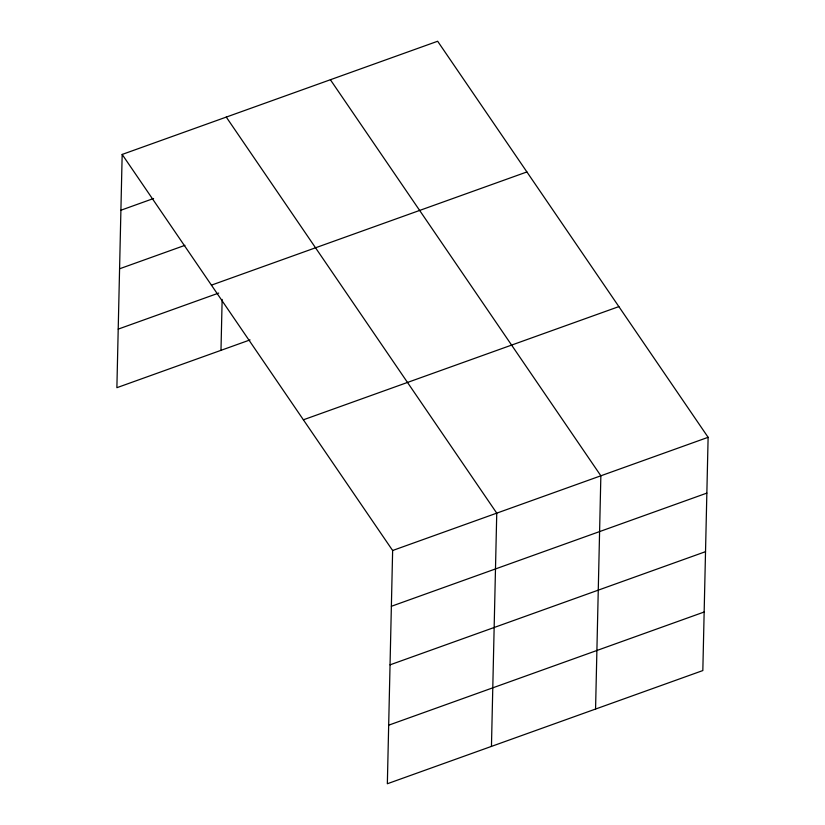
<?xml version="1.0" encoding="UTF-8"?>
<svg xmlns="http://www.w3.org/2000/svg" width="825" height="825" viewBox="0 0 825 825"><rect width="100%" height="100%" fill="white"/><g stroke="black" fill="none" stroke-linecap="round" stroke-linejoin="round"><path stroke-width="1.24" d="M122.172 154.44L392.638 550.502L387.348 783.75L702.828 670.56L708.118 437.312L437.652 41.25L122.172 154.44L116.882 387.688L250.037 339.91M220.987 350.336L222.142 299.413M491.452 746.398L496.753 513.15L226.277 117.088M595.567 709.046L600.858 475.798L330.392 79.736M120.904 210.231L153.594 198.495M119.573 268.785L184.944 245.334M211.427 285.141L526.907 171.951M118.202 329.123L218.687 293.081M303.383 419.801L618.863 306.611M392.638 550.502L708.118 437.312M391.37 606.292L706.86 493.103M390.039 664.847L705.53 551.667M388.678 725.185L704.158 612.006"/></g></svg>
